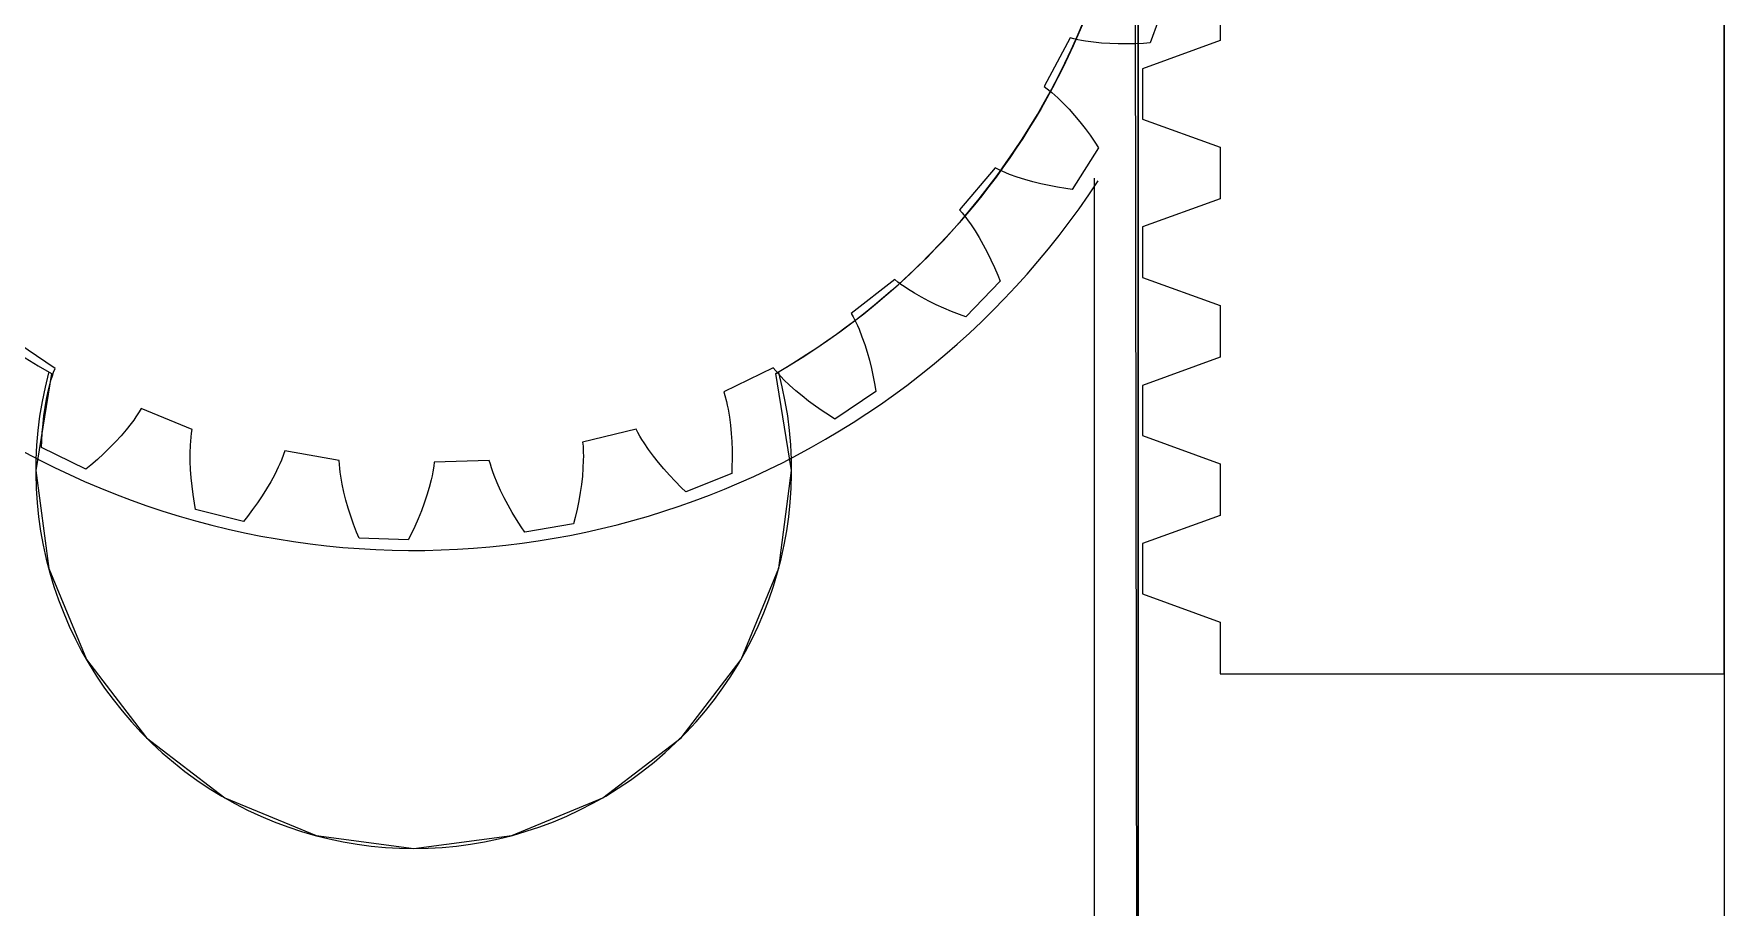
# Model space of a CAD drawing. Header units: millimetres. Extents: x -658 to 1307, y -81 to 472.
# Drawn here: x 477.36 to 490.77, y 363.16 to 370.09 of the extents above; entities that cross this region are included whole.
import ezdxf

# ---------------------------------------------------------------- set-up
doc = ezdxf.new("R2010")
doc.units = ezdxf.units.MM
doc.layers.get('0').update_dxf_attribs({"true_color": 0xffffff})
for name, color, linetype, true_color in [('a', 7, 'Continuous', 0xffffff), ('gears', 134, 'Continuous', 0x009987), ('Layer2', 36, 'Continuous', 0x664400), ('Layer3', 134, 'Continuous', 0x009987), ('Layer4', 252, 'Continuous', 0x777799), ('servo', 36, 'Continuous', 0x664400), ('Version_1', 252, 'Continuous', 0x777799)]:
    doc.layers.add(name, color=color, linetype=linetype, true_color=true_color)

# ---------------------------------------------------------------- blocks, each defined once
blk = doc.blocks.new('MicroServo_9g')
for p, q in [((27, 20.5), (10.751, 20.5, 0.022)), ((4.5, 0), (27, 0))]:
    blk.add_line(p, q)
at = {"extrusion": (1.98523e-23, -1, 9.80858e-16)}
blk.add_arc((10.25, 5.75, -26.5), 5.75, 270, 330, dxfattribs=at)
blk = doc.blocks.new('9g_Servo')
blk.add_blockref('MicroServo_9g', (-4.5, 0))
blk = doc.blocks.new('Group_1')
for p, q in [((18.15, 0), (18.15, 54.5)), ((18.15, 0, 3), (18.15, 54.5, 3)), ((14.15, 5.435), (14.15, 5.027)), ((14.15, 5.435, 3), (14.15, 5.027, 3)), ((14.15, 4.179), (14.15, 3.77)), ((14.15, 4.179, 3), (14.15, 3.77, 3)), ((14.15, 4.179), (14.15, 4.179, 3)), ((14.15, 2.922), (14.15, 2.513)), ((14.15, 2.922, 3), (14.15, 2.513, 3)), ((14.15, 2.922), (14.15, 2.922, 3)), ((14.15, 1.666), (14.15, 1.257)), ((14.15, 1.666, 3), (14.15, 1.257, 3)), ((14.15, 1.666), (14.15, 1.666, 3)), ((14.15, 0.409), (14.15, 0)), ((14.15, 0.409, 3), (14.15, 0, 3)), ((14.15, 0.409), (14.15, 0.409, 3)), ((14.15, 0), (18.15, 0)), ((14.15, 0, 3), (18.15, 0, 3)), ((14.15, 0), (14.15, 0, 3)), ((18.15, 0), (18.15, 0, 3))]:
    blk.add_line(p, q)
at = {"layer": 'a'}
for p, q in [((14.15, 5.027), (13.534, 4.802)), ((14.15, 5.027, 3), (13.534, 4.802, 3)), ((14.15, 5.027), (14.15, 5.027, 3)), ((13.534, 4.802), (13.534, 4.403)), ((13.534, 4.802, 3), (13.534, 4.403, 3)), ((13.534, 4.802), (13.534, 4.802, 3)), ((13.534, 4.403), (14.15, 4.179)), ((13.534, 4.403, 3), (14.15, 4.179, 3)), ((13.534, 4.403), (13.534, 4.403, 3)), ((14.15, 3.77), (13.534, 3.546)), ((14.15, 3.77, 3), (13.534, 3.546, 3)), ((14.15, 3.77), (14.15, 3.77, 3)), ((13.534, 3.546), (13.534, 3.146)), ((13.534, 3.546, 3), (13.534, 3.146, 3)), ((13.534, 3.546), (13.534, 3.546, 3)), ((13.534, 3.146), (14.15, 2.922)), ((13.534, 3.146, 3), (14.15, 2.922, 3)), ((13.534, 3.146), (13.534, 3.146, 3)), ((14.15, 2.513), (13.534, 2.289)), ((14.15, 2.513, 3), (13.534, 2.289, 3)), ((14.15, 2.513), (14.15, 2.513, 3)), ((13.534, 2.289), (13.534, 1.89)), ((13.534, 2.289, 3), (13.534, 1.89, 3)), ((13.534, 2.289), (13.534, 2.289, 3)), ((13.534, 1.89), (14.15, 1.666)), ((13.534, 1.89, 3), (14.15, 1.666, 3)), ((13.534, 1.89), (13.534, 1.89, 3)), ((14.15, 1.257), (13.534, 1.033)), ((14.15, 1.257, 3), (13.534, 1.033, 3)), ((14.15, 1.257), (14.15, 1.257, 3)), ((13.534, 1.033), (13.534, 0.633)), ((13.534, 1.033, 3), (13.534, 0.633, 3)), ((13.534, 1.033), (13.534, 1.033, 3)), ((13.534, 0.633), (14.15, 0.409)), ((13.534, 0.633, 3), (14.15, 0.409, 3)), ((13.534, 0.633), (13.534, 0.633, 3))]:
    blk.add_line(p, q, dxfattribs=at)
blk = doc.blocks.new('Group_10')
at = {"layer": 'a'}
for p, q in [((12.39495, 4.71955), (12.28489, 4.34364)), ((12.39495, 4.71955, 3), (12.28489, 4.34364, 3)), ((11.64892, 4.34121), (11.46885, 3.94287)), ((11.64892, 4.34121, 3), (11.46885, 3.94287, 3)), ((11.67959, 4.33547), (11.64892, 4.34121)), ((11.67959, 4.33547, 3), (11.64892, 4.34121, 3)), ((11.64892, 4.34121), (11.64892, 4.34121, 3)), ((11.7106, 4.33064), (11.67959, 4.33547)), ((11.7106, 4.33064, 3), (11.67959, 4.33547, 3)), ((11.67959, 4.33547), (11.67959, 4.33547, 3)), ((11.74188, 4.32662), (11.7106, 4.33064)), ((11.74188, 4.32662, 3), (11.7106, 4.33064, 3)), ((11.7106, 4.33064), (11.7106, 4.33064, 3)), ((11.77342, 4.32332), (11.74188, 4.32662)), ((11.77342, 4.32332, 3), (11.74188, 4.32662, 3)), ((11.74188, 4.32662), (11.74188, 4.32662, 3)), ((11.83719, 4.31871), (11.77342, 4.32332)), ((11.83719, 4.31871, 3), (11.77342, 4.32332, 3)), ((11.77342, 4.32332), (11.77342, 4.32332, 3)), ((11.90175, 4.31651), (11.83719, 4.31871)), ((11.90175, 4.31651, 3), (11.83719, 4.31871, 3)), ((11.83719, 4.31871), (11.83719, 4.31871, 3)), ((11.96702, 4.31653), (11.90175, 4.31651)), ((11.96702, 4.31653, 3), (11.90175, 4.31651, 3)), ((11.90175, 4.31651), (11.90175, 4.31651, 3)), ((12.03293, 4.31864), (11.96702, 4.31653)), ((12.03293, 4.31864, 3), (11.96702, 4.31653, 3)), ((11.96702, 4.31653), (11.96702, 4.31653, 3)), ((12.09943, 4.32273), (12.03293, 4.31864)), ((12.09943, 4.32273, 3), (12.03293, 4.31864, 3)), ((12.03293, 4.31864), (12.03293, 4.31864, 3)), ((12.16645, 4.32873), (12.09943, 4.32273)), ((12.16645, 4.32873, 3), (12.09943, 4.32273, 3)), ((12.09943, 4.32273), (12.09943, 4.32273, 3)), ((12.23396, 4.33657), (12.16645, 4.32873)), ((12.23396, 4.33657, 3), (12.16645, 4.32873, 3)), ((12.16645, 4.32873), (12.16645, 4.32873, 3)), ((12.28489, 4.34364), (12.23396, 4.33657)), ((12.28489, 4.34364, 3), (12.23396, 4.33657, 3)), ((12.23396, 4.33657), (12.23396, 4.33657, 3)), ((12.28489, 4.34364), (12.28489, 4.34364, 3)), ((11.46885, 3.94287), (11.49494, 3.9259)), ((11.46885, 3.94287, 3), (11.49494, 3.9259, 3)), ((11.46885, 3.94287), (11.46885, 3.94287, 3)), ((11.49494, 3.9259), (11.53326, 3.89869)), ((11.49494, 3.9259, 3), (11.53326, 3.89869, 3)), ((11.49494, 3.9259), (11.49494, 3.9259, 3)), ((11.53326, 3.89869), (11.55835, 3.87957)), ((11.53326, 3.89869, 3), (11.55835, 3.87957, 3)), ((11.53326, 3.89869), (11.53326, 3.89869, 3)), ((11.55835, 3.87957), (11.58311, 3.85976)), ((11.55835, 3.87957, 3), (11.58311, 3.85976, 3)), ((11.55835, 3.87957), (11.55835, 3.87957, 3)), ((11.58311, 3.85976), (11.63172, 3.81824)), ((11.58311, 3.85976, 3), (11.63172, 3.81824, 3)), ((11.58311, 3.85976), (11.58311, 3.85976, 3)), ((11.63172, 3.81824), (11.67921, 3.77444)), ((11.63172, 3.81824, 3), (11.67921, 3.77444, 3)), ((11.63172, 3.81824), (11.63172, 3.81824, 3)), ((11.67921, 3.77444), (11.72563, 3.72856)), ((11.67921, 3.77444, 3), (11.72563, 3.72856, 3)), ((11.67921, 3.77444), (11.67921, 3.77444, 3)), ((11.72563, 3.72856), (11.77105, 3.68074)), ((11.72563, 3.72856, 3), (11.77105, 3.68074, 3)), ((11.72563, 3.72856), (11.72563, 3.72856, 3)), ((11.77105, 3.68074), (11.81549, 3.63111)), ((11.77105, 3.68074, 3), (11.81549, 3.63111, 3)), ((11.77105, 3.68074), (11.77105, 3.68074, 3)), ((11.81549, 3.63111), (11.85896, 3.57975)), ((11.81549, 3.63111, 3), (11.85896, 3.57975, 3)), ((11.81549, 3.63111), (11.81549, 3.63111, 3)), ((11.85896, 3.57975), (11.90149, 3.52673)), ((11.85896, 3.57975, 3), (11.90149, 3.52673, 3)), ((11.85896, 3.57975), (11.85896, 3.57975, 3)), ((11.90149, 3.52673), (11.93276, 3.48592)), ((11.90149, 3.52673, 3), (11.93276, 3.48592, 3)), ((11.90149, 3.52673), (11.90149, 3.52673, 3)), ((11.93276, 3.48592), (11.74694, 3.14111)), ((11.93276, 3.48592, 3), (11.74694, 3.14111, 3)), ((11.93276, 3.48592), (11.93276, 3.48592, 3)), ((11.12437, 3.27096), (10.86541, 2.91876)), ((11.12437, 3.27096, 3), (10.86541, 2.91876, 3)), ((11.15318, 3.25897), (11.12437, 3.27096)), ((11.15318, 3.25897, 3), (11.12437, 3.27096, 3)), ((11.12437, 3.27096), (11.12437, 3.27096, 3)), ((11.1825, 3.2478), (11.15318, 3.25897)), ((11.1825, 3.2478, 3), (11.15318, 3.25897, 3)), ((11.15318, 3.25897), (11.15318, 3.25897, 3)), ((11.21227, 3.23736), (11.1825, 3.2478)), ((11.21227, 3.23736, 3), (11.1825, 3.2478, 3)), ((11.1825, 3.2478), (11.1825, 3.2478, 3)), ((11.24244, 3.22758), (11.21227, 3.23736)), ((11.24244, 3.22758, 3), (11.21227, 3.23736, 3)), ((11.21227, 3.23736), (11.21227, 3.23736, 3)), ((11.30384, 3.20981), (11.24244, 3.22758)), ((11.30384, 3.20981, 3), (11.24244, 3.22758, 3)), ((11.24244, 3.22758), (11.24244, 3.22758, 3)), ((11.36654, 3.19424), (11.30384, 3.20981)), ((11.36654, 3.19424, 3), (11.30384, 3.20981, 3)), ((11.30384, 3.20981), (11.30384, 3.20981, 3)), ((11.43039, 3.18069), (11.36654, 3.19424)), ((11.43039, 3.18069, 3), (11.36654, 3.19424, 3)), ((11.36654, 3.19424), (11.36654, 3.19424, 3)), ((11.4953, 3.16905), (11.43039, 3.18069)), ((11.4953, 3.16905, 3), (11.43039, 3.18069, 3)), ((11.43039, 3.18069), (11.43039, 3.18069, 3)), ((11.56119, 3.15922), (11.4953, 3.16905)), ((11.56119, 3.15922, 3), (11.4953, 3.16905, 3)), ((11.4953, 3.16905), (11.4953, 3.16905, 3)), ((11.628, 3.15116), (11.56119, 3.15922)), ((11.628, 3.15116, 3), (11.56119, 3.15922, 3)), ((11.56119, 3.15922), (11.56119, 3.15922, 3)), ((11.69566, 3.14479), (11.628, 3.15116)), ((11.69566, 3.14479, 3), (11.628, 3.15116, 3)), ((11.628, 3.15116), (11.628, 3.15116, 3)), ((11.74694, 3.14111), (11.69566, 3.14479)), ((11.74694, 3.14111, 3), (11.69566, 3.14479, 3)), ((11.69566, 3.14479), (11.69566, 3.14479, 3)), ((11.74694, 3.14111), (11.74694, 3.14111, 3)), ((10.86541, 2.91876), (10.88741, 2.89674)), ((10.86541, 2.91876, 3), (10.88741, 2.89674, 3)), ((10.86541, 2.91876), (10.86541, 2.91876, 3)), ((10.88741, 2.89674), (10.91924, 2.86216)), ((10.88741, 2.89674, 3), (10.91924, 2.86216, 3)), ((10.88741, 2.89674), (10.88741, 2.89674, 3)), ((10.91924, 2.86216), (10.9398, 2.83824)), ((10.91924, 2.86216, 3), (10.9398, 2.83824, 3)), ((10.91924, 2.86216), (10.91924, 2.86216, 3)), ((10.9398, 2.83824), (10.9599, 2.81371)), ((10.9398, 2.83824, 3), (10.9599, 2.81371, 3)), ((10.9398, 2.83824), (10.9398, 2.83824, 3)), ((10.9599, 2.81371), (10.99882, 2.76299)), ((10.9599, 2.81371, 3), (10.99882, 2.76299, 3)), ((10.9599, 2.81371), (10.9599, 2.81371, 3)), ((10.99882, 2.76299), (11.03616, 2.71028)), ((10.99882, 2.76299, 3), (11.03616, 2.71028, 3)), ((10.99882, 2.76299), (10.99882, 2.76299, 3)), ((11.03616, 2.71028), (11.07203, 2.65574)), ((11.03616, 2.71028, 3), (11.07203, 2.65574, 3)), ((11.03616, 2.71028), (11.03616, 2.71028, 3)), ((11.07203, 2.65574), (11.10652, 2.59953)), ((11.07203, 2.65574, 3), (11.10652, 2.59953, 3)), ((11.07203, 2.65574), (11.07203, 2.65574, 3)), ((11.10652, 2.59953), (11.13966, 2.54175)), ((11.10652, 2.59953, 3), (11.13966, 2.54175, 3)), ((11.10652, 2.59953), (11.10652, 2.59953, 3)), ((11.13966, 2.54175), (11.17151, 2.48247)), ((11.13966, 2.54175, 3), (11.17151, 2.48247, 3)), ((11.13966, 2.54175), (11.13966, 2.54175, 3)), ((11.17151, 2.48247), (11.20208, 2.42177)), ((11.17151, 2.48247, 3), (11.20208, 2.42177, 3)), ((11.17151, 2.48247), (11.17151, 2.48247, 3)), ((11.20208, 2.42177), (11.22419, 2.37535)), ((11.20208, 2.42177, 3), (11.22419, 2.37535, 3)), ((11.20208, 2.42177), (11.20208, 2.42177, 3)), ((10.38876, 2.33316), (10.06224, 2.0425)), ((10.38876, 2.33316, 3), (10.06224, 2.0425, 3)), ((10.41445, 2.31544), (10.38876, 2.33316)), ((10.41445, 2.31544, 3), (10.38876, 2.33316, 3)), ((10.38876, 2.33316), (10.38876, 2.33316, 3)), ((10.44081, 2.29842), (10.41445, 2.31544)), ((10.44081, 2.29842, 3), (10.41445, 2.31544, 3)), ((10.41445, 2.31544), (10.41445, 2.31544, 3)), ((10.46776, 2.28202), (10.44081, 2.29842)), ((10.46776, 2.28202, 3), (10.44081, 2.29842, 3)), ((10.44081, 2.29842), (10.44081, 2.29842, 3)), ((10.49523, 2.26618), (10.46776, 2.28202)), ((10.49523, 2.26618, 3), (10.46776, 2.28202, 3)), ((10.46776, 2.28202), (10.46776, 2.28202, 3)), ((11.22419, 2.37535), (10.97074, 2.07671)), ((11.22419, 2.37535, 3), (10.97074, 2.07671, 3)), ((11.22419, 2.37535), (11.22419, 2.37535, 3)), ((10.5516, 2.23603), (10.49523, 2.26618)), ((10.5516, 2.23603, 3), (10.49523, 2.26618, 3)), ((10.49523, 2.26618), (10.49523, 2.26618, 3)), ((10.60969, 2.20776), (10.5516, 2.23603)), ((10.60969, 2.20776, 3), (10.5516, 2.23603, 3)), ((10.5516, 2.23603), (10.5516, 2.23603, 3)), ((10.66933, 2.18123), (10.60969, 2.20776)), ((10.66933, 2.18123, 3), (10.60969, 2.20776, 3)), ((10.60969, 2.20776), (10.60969, 2.20776, 3)), ((10.7304, 2.15635), (10.66933, 2.18123)), ((10.7304, 2.15635, 3), (10.66933, 2.18123, 3)), ((10.66933, 2.18123), (10.66933, 2.18123, 3)), ((10.79281, 2.13304), (10.7304, 2.15635)), ((10.79281, 2.13304, 3), (10.7304, 2.15635, 3)), ((10.7304, 2.15635), (10.7304, 2.15635, 3)), ((10.06224, 2.0425), (10.07918, 2.01638)), ((10.06224, 2.0425, 3), (10.07918, 2.01638, 3)), ((10.06224, 2.0425), (10.06224, 2.0425, 3)), ((10.07918, 2.01638), (10.10312, 1.97594)), ((10.07918, 2.01638, 3), (10.10312, 1.97594, 3)), ((10.07918, 2.01638), (10.07918, 2.01638, 3)), ((10.85648, 2.11126), (10.79281, 2.13304)), ((10.85648, 2.11126, 3), (10.79281, 2.13304, 3)), ((10.79281, 2.13304), (10.79281, 2.13304, 3)), ((10.92134, 2.09097), (10.85648, 2.11126)), ((10.92134, 2.09097, 3), (10.85648, 2.11126, 3)), ((10.85648, 2.11126), (10.85648, 2.11126, 3)), ((10.97074, 2.07671), (10.92134, 2.09097)), ((10.97074, 2.07671, 3), (10.92134, 2.09097, 3)), ((10.92134, 2.09097), (10.92134, 2.09097, 3)), ((10.97074, 2.07671), (10.97074, 2.07671, 3)), ((10.10312, 1.97594), (10.11827, 1.94827)), ((10.10312, 1.97594, 3), (10.11827, 1.94827, 3)), ((10.10312, 1.97594), (10.10312, 1.97594, 3)), ((10.11827, 1.94827), (10.13283, 1.9201)), ((10.11827, 1.94827, 3), (10.13283, 1.9201, 3)), ((10.11827, 1.94827), (10.11827, 1.94827, 3)), ((10.13283, 1.9201), (10.16034, 1.8624)), ((10.13283, 1.9201, 3), (10.16034, 1.8624, 3)), ((10.13283, 1.9201), (10.13283, 1.9201, 3)), ((10.16034, 1.8624), (10.18591, 1.80307)), ((10.16034, 1.8624, 3), (10.18591, 1.80307, 3)), ((10.16034, 1.8624), (10.16034, 1.8624, 3)), ((10.18591, 1.80307), (10.20966, 1.74227)), ((10.18591, 1.80307, 3), (10.20966, 1.74227, 3)), ((10.18591, 1.80307), (10.18591, 1.80307, 3)), ((10.20966, 1.74227), (10.2317, 1.68012)), ((10.20966, 1.74227, 3), (10.2317, 1.68012, 3)), ((10.20966, 1.74227), (10.20966, 1.74227, 3)), ((10.2317, 1.68012), (10.25211, 1.6167)), ((10.2317, 1.68012, 3), (10.25211, 1.6167, 3)), ((10.2317, 1.68012), (10.2317, 1.68012, 3)), ((10.25211, 1.6167), (10.27094, 1.5521)), ((10.25211, 1.6167, 3), (10.27094, 1.5521, 3)), ((10.25211, 1.6167), (10.25211, 1.6167, 3)), ((9.47426, 1.56879), (9.09444, 1.35237)), ((9.47426, 1.56879, 3), (9.09444, 1.35237, 3)), ((9.4957, 1.54612), (9.47426, 1.56879)), ((9.4957, 1.54612, 3), (9.47426, 1.56879, 3)), ((9.47426, 1.56879), (9.47426, 1.56879, 3)), ((9.51795, 1.52399), (9.4957, 1.54612)), ((9.51795, 1.52399, 3), (9.4957, 1.54612, 3)), ((9.4957, 1.54612), (9.4957, 1.54612, 3)), ((9.54089, 1.50235), (9.51795, 1.52399)), ((9.54089, 1.50235, 3), (9.51795, 1.52399, 3)), ((9.51795, 1.52399), (9.51795, 1.52399, 3)), ((9.56447, 1.48114), (9.54089, 1.50235)), ((9.56447, 1.48114, 3), (9.54089, 1.50235, 3)), ((9.54089, 1.50235), (9.54089, 1.50235, 3)), ((9.61334, 1.43993), (9.56447, 1.48114)), ((9.61334, 1.43993, 3), (9.56447, 1.48114, 3)), ((9.56447, 1.48114), (9.56447, 1.48114, 3)), ((10.27094, 1.5521), (10.28822, 1.48637)), ((10.27094, 1.5521, 3), (10.28822, 1.48637, 3)), ((10.27094, 1.5521), (10.27094, 1.5521, 3)), ((10.28822, 1.48637), (10.3002, 1.43637)), ((10.28822, 1.48637, 3), (10.3002, 1.43637, 3)), ((10.28822, 1.48637), (10.28822, 1.48637, 3)), ((3.78616, 1.18205), (3.40882, 1.40277)), ((3.78616, 1.18205, 3), (3.40882, 1.40277, 3)), ((9.09444, 1.35237), (9.10557, 1.32331)), ((9.09444, 1.35237, 3), (9.10557, 1.32331, 3)), ((9.09444, 1.35237), (9.09444, 1.35237, 3)), ((9.66428, 1.4002), (9.61334, 1.43993)), ((9.66428, 1.4002, 3), (9.61334, 1.43993, 3)), ((9.61334, 1.43993), (9.61334, 1.43993, 3)), ((9.7171, 1.36185), (9.66428, 1.4002)), ((9.7171, 1.36185, 3), (9.66428, 1.4002, 3)), ((9.66428, 1.4002), (9.66428, 1.4002, 3)), ((9.77167, 1.32482), (9.7171, 1.36185)), ((9.77167, 1.32482, 3), (9.7171, 1.36185, 3)), ((9.7171, 1.36185), (9.7171, 1.36185, 3)), ((10.3002, 1.43637), (9.99019, 1.19694)), ((10.3002, 1.43637, 3), (9.99019, 1.19694, 3)), ((10.3002, 1.43637), (10.3002, 1.43637, 3)), ((9.10557, 1.32331), (9.12059, 1.27877)), ((9.10557, 1.32331, 3), (9.12059, 1.27877, 3)), ((9.10557, 1.32331), (9.10557, 1.32331, 3)), ((9.12059, 1.27877), (9.12965, 1.24855)), ((9.12059, 1.27877, 3), (9.12965, 1.24855, 3)), ((9.12059, 1.27877), (9.12059, 1.27877, 3)), ((9.12965, 1.24855), (9.13803, 1.21797)), ((9.12965, 1.24855, 3), (9.13803, 1.21797, 3)), ((9.12965, 1.24855), (9.12965, 1.24855, 3)), ((9.13803, 1.21797), (9.15295, 1.15581)), ((9.13803, 1.21797, 3), (9.15295, 1.15581, 3)), ((9.13803, 1.21797), (9.13803, 1.21797, 3)), ((9.82787, 1.28904), (9.77167, 1.32482)), ((9.82787, 1.28904, 3), (9.77167, 1.32482, 3)), ((9.77167, 1.32482), (9.77167, 1.32482, 3)), ((9.88561, 1.2545), (9.82787, 1.28904)), ((9.88561, 1.2545, 3), (9.82787, 1.28904, 3)), ((9.82787, 1.28904), (9.82787, 1.28904, 3)), ((9.94484, 1.22116), (9.88561, 1.2545)), ((9.94484, 1.22116, 3), (9.88561, 1.2545, 3)), ((9.88561, 1.2545), (9.88561, 1.2545, 3)), ((9.99019, 1.19694), (9.94484, 1.22116)), ((9.99019, 1.19694, 3), (9.94484, 1.22116, 3)), ((9.94484, 1.22116), (9.94484, 1.22116, 3)), ((3.75535, 1.0601), (3.76193, 1.09112)), ((3.75535, 1.0601, 3), (3.76193, 1.09112, 3)), ((3.76193, 1.09112), (3.7692, 1.12181)), ((3.76193, 1.09112, 3), (3.7692, 1.12181, 3)), ((3.76193, 1.09112), (3.76193, 1.09112, 3)), ((3.7692, 1.12181), (3.77724, 1.15214)), ((3.7692, 1.12181, 3), (3.77724, 1.15214, 3)), ((3.7692, 1.12181), (3.7692, 1.12181, 3)), ((3.77724, 1.15214), (3.78616, 1.18205)), ((3.77724, 1.15214, 3), (3.78616, 1.18205, 3)), ((3.77724, 1.15214), (3.77724, 1.15214, 3)), ((3.78616, 1.18205), (3.78616, 1.18205, 3)), ((9.15295, 1.15581), (9.16562, 1.09246)), ((9.15295, 1.15581, 3), (9.16562, 1.09246, 3)), ((9.15295, 1.15581), (9.15295, 1.15581, 3)), ((9.16562, 1.09246), (9.17621, 1.02805)), ((9.16562, 1.09246, 3), (9.17621, 1.02805, 3)), ((9.16562, 1.09246), (9.16562, 1.09246, 3)), ((9.99019, 1.19694), (9.99019, 1.19694, 3)), ((3.73517, 0.93319), (3.7441, 0.99717)), ((3.73517, 0.93319, 3), (3.7441, 0.99717, 3)), ((3.7441, 0.99717), (3.75535, 1.0601)), ((3.7441, 0.99717, 3), (3.75535, 1.0601, 3)), ((3.7441, 0.99717), (3.7441, 0.99717, 3)), ((3.75535, 1.0601), (3.75535, 1.0601, 3)), ((8.42081, 1.01127), (8.00429, 0.87854)), ((8.42081, 1.01127, 3), (8.00429, 0.87854, 3)), ((8.43707, 0.98463), (8.42081, 1.01127)), ((8.43707, 0.98463, 3), (8.42081, 1.01127, 3)), ((8.42081, 1.01127), (8.42081, 1.01127, 3)), ((8.45423, 0.95836), (8.43707, 0.98463)), ((8.45423, 0.95836, 3), (8.43707, 0.98463, 3)), ((8.43707, 0.98463), (8.43707, 0.98463, 3)), ((8.47217, 0.93242), (8.45423, 0.95836)), ((8.47217, 0.93242, 3), (8.45423, 0.95836, 3)), ((8.45423, 0.95836), (8.45423, 0.95836, 3)), ((9.17621, 1.02805), (9.18485, 0.96268)), ((9.17621, 1.02805, 3), (9.18485, 0.96268, 3)), ((9.17621, 1.02805), (9.17621, 1.02805, 3)), ((9.18485, 0.96268), (9.19163, 0.8964)), ((9.18485, 0.96268, 3), (9.19163, 0.8964, 3)), ((9.18485, 0.96268), (9.18485, 0.96268, 3)), ((3.72357, 0.8025), (3.72837, 0.86827)), ((3.72357, 0.8025, 3), (3.72837, 0.86827, 3)), ((3.72837, 0.86827), (3.73517, 0.93319)), ((3.72837, 0.86827, 3), (3.73517, 0.93319, 3)), ((3.72837, 0.86827), (3.72837, 0.86827, 3)), ((3.73517, 0.93319), (3.73517, 0.93319, 3)), ((4.4368, 0.81406), (4.41968, 0.78736)), ((4.4368, 0.81406, 3), (4.41968, 0.78736, 3)), ((4.45319, 0.84101), (4.4368, 0.81406)), ((4.45319, 0.84101, 3), (4.4368, 0.81406, 3)), ((4.4368, 0.81406), (4.4368, 0.81406, 3)), ((4.47624, 0.88197), (4.45319, 0.84101)), ((4.47624, 0.88197, 3), (4.45319, 0.84101, 3)), ((4.45319, 0.84101), (4.45319, 0.84101, 3)), ((4.49039, 0.90969), (4.47624, 0.88197)), ((4.49039, 0.90969, 3), (4.47624, 0.88197, 3)), ((4.47624, 0.88197), (4.47624, 0.88197, 3)), ((4.90537, 0.77225), (4.49039, 0.90969)), ((4.90537, 0.77225, 3), (4.49039, 0.90969, 3)), ((4.49039, 0.90969), (4.49039, 0.90969, 3)), ((8.00429, 0.87854), (8.00914, 0.8478)), ((8.00429, 0.87854, 3), (8.00914, 0.8478, 3)), ((8.00429, 0.87854), (8.00429, 0.87854, 3)), ((8.00914, 0.8478), (8.01457, 0.80111)), ((8.00914, 0.8478, 3), (8.01457, 0.80111, 3)), ((8.00914, 0.8478), (8.00914, 0.8478, 3)), ((8.49083, 0.90677), (8.47217, 0.93242)), ((8.49083, 0.90677, 3), (8.47217, 0.93242, 3)), ((8.47217, 0.93242), (8.47217, 0.93242, 3)), ((8.53007, 0.8563), (8.49083, 0.90677)), ((8.53007, 0.8563, 3), (8.49083, 0.90677, 3)), ((8.49083, 0.90677), (8.49083, 0.90677, 3)), ((8.57163, 0.80685), (8.53007, 0.8563)), ((8.57163, 0.80685, 3), (8.53007, 0.8563, 3)), ((8.53007, 0.8563), (8.53007, 0.8563, 3)), ((8.61533, 0.75836), (8.57163, 0.80685)), ((8.61533, 0.75836, 3), (8.57163, 0.80685, 3)), ((8.57163, 0.80685), (8.57163, 0.80685, 3)), ((9.19163, 0.8964), (9.19661, 0.8293)), ((9.19163, 0.8964, 3), (9.19661, 0.8293, 3)), ((9.19163, 0.8964), (9.19163, 0.8964, 3)), ((9.19661, 0.8293), (9.19985, 0.76141)), ((9.19661, 0.8293, 3), (9.19985, 0.76141, 3)), ((9.19661, 0.8293), (9.19661, 0.8293, 3)), ((3.71965, 0.66866), (3.72069, 0.73594)), ((3.71965, 0.66866, 3), (3.72069, 0.73594, 3)), ((3.72069, 0.73594), (3.72357, 0.8025)), ((3.72069, 0.73594, 3), (3.72357, 0.8025, 3)), ((3.72069, 0.73594), (3.72069, 0.73594, 3)), ((3.72357, 0.8025), (3.72357, 0.8025, 3)), ((4.34487, 0.68288), (4.30409, 0.63191)), ((4.34487, 0.68288, 3), (4.30409, 0.63191, 3)), ((4.38347, 0.73468), (4.34487, 0.68288)), ((4.38347, 0.73468, 3), (4.34487, 0.68288, 3)), ((4.34487, 0.68288), (4.34487, 0.68288, 3)), ((4.41968, 0.78736), (4.38347, 0.73468)), ((4.41968, 0.78736, 3), (4.38347, 0.73468, 3)), ((4.38347, 0.73468), (4.38347, 0.73468, 3)), ((4.41968, 0.78736), (4.41968, 0.78736, 3)), ((4.90058, 0.67826), (4.90131, 0.7098)), ((4.90058, 0.67826, 3), (4.90131, 0.7098, 3)), ((4.9006, 0.64655), (4.90058, 0.67826)), ((4.9006, 0.64655, 3), (4.90058, 0.67826, 3)), ((4.90058, 0.67826), (4.90058, 0.67826, 3)), ((4.90131, 0.7098), (4.90287, 0.74114)), ((4.90131, 0.7098, 3), (4.90287, 0.74114, 3)), ((4.90131, 0.7098), (4.90131, 0.7098, 3)), ((4.90287, 0.74114), (4.90537, 0.77225)), ((4.90287, 0.74114, 3), (4.90537, 0.77225, 3)), ((4.90287, 0.74114), (4.90287, 0.74114, 3)), ((4.90537, 0.77225), (4.90537, 0.77225, 3)), ((7.27447, 0.68495), (6.83946, 0.64172)), ((7.27447, 0.68495, 3), (6.83946, 0.64172, 3)), ((7.28484, 0.65551), (7.27447, 0.68495)), ((7.28484, 0.65551, 3), (7.27447, 0.68495, 3)), ((7.27447, 0.68495), (7.27447, 0.68495, 3)), ((8.01457, 0.80111), (8.01715, 0.76967)), ((8.01457, 0.80111, 3), (8.01715, 0.76967, 3)), ((8.01457, 0.80111), (8.01457, 0.80111, 3)), ((8.01715, 0.76967), (8.01899, 0.73801)), ((8.01715, 0.76967, 3), (8.01899, 0.73801, 3)), ((8.01715, 0.76967), (8.01715, 0.76967, 3)), ((8.01899, 0.73801), (8.02066, 0.67411)), ((8.01899, 0.73801, 3), (8.02066, 0.67411, 3)), ((8.01899, 0.73801), (8.01899, 0.73801, 3)), ((8.02066, 0.67411), (8.01988, 0.60951)), ((8.02066, 0.67411, 3), (8.01988, 0.60951, 3)), ((8.02066, 0.67411), (8.02066, 0.67411, 3)), ((8.661, 0.71079), (8.61533, 0.75836)), ((8.661, 0.71079, 3), (8.61533, 0.75836, 3)), ((8.61533, 0.75836), (8.61533, 0.75836, 3)), ((8.70853, 0.66411), (8.661, 0.71079)), ((8.70853, 0.66411, 3), (8.661, 0.71079, 3)), ((8.661, 0.71079), (8.661, 0.71079, 3)), ((9.20117, 0.71001), (8.84816, 0.54027)), ((9.20117, 0.71001, 3), (8.84816, 0.54027, 3)), ((9.19985, 0.76141), (9.20117, 0.71001)), ((9.19985, 0.76141, 3), (9.20117, 0.71001, 3)), ((9.19985, 0.76141), (9.19985, 0.76141, 3)), ((9.20117, 0.71001), (9.20117, 0.71001, 3)), ((3.72039, 0.6007), (3.71965, 0.66866)), ((3.72039, 0.6007, 3), (3.71965, 0.66866, 3)), ((3.71965, 0.66866), (3.71965, 0.66866, 3)), ((3.72209, 0.54931), (3.72039, 0.6007)), ((3.72209, 0.54931, 3), (3.72039, 0.6007, 3)), ((3.72039, 0.6007), (3.72039, 0.6007, 3)), ((4.08444, 0.40055), (3.72209, 0.54931)), ((4.08444, 0.40055, 3), (3.72209, 0.54931, 3)), ((3.72209, 0.54931), (3.72209, 0.54931, 3)), ((4.26129, 0.58174), (4.21657, 0.53236)), ((4.26129, 0.58174, 3), (4.21657, 0.53236, 3)), ((4.30409, 0.63191), (4.26129, 0.58174)), ((4.30409, 0.63191, 3), (4.26129, 0.58174, 3)), ((4.26129, 0.58174), (4.26129, 0.58174, 3)), ((4.30409, 0.63191), (4.30409, 0.63191, 3)), ((4.90267, 0.58266), (4.9006, 0.64655)), ((4.90267, 0.58266, 3), (4.9006, 0.64655, 3)), ((4.9006, 0.64655), (4.9006, 0.64655, 3)), ((4.90724, 0.51822), (4.90267, 0.58266)), ((4.90724, 0.51822, 3), (4.90267, 0.58266, 3)), ((4.90267, 0.58266), (4.90267, 0.58266, 3)), ((5.61831, 0.54757), (5.60711, 0.5179)), ((5.61831, 0.54757, 3), (5.60711, 0.5179, 3)), ((5.62874, 0.57734), (5.61831, 0.54757)), ((5.62874, 0.57734, 3), (5.61831, 0.54757, 3)), ((5.61831, 0.54757), (5.61831, 0.54757, 3)), ((5.64277, 0.6222), (5.62874, 0.57734)), ((5.64277, 0.6222, 3), (5.62874, 0.57734, 3)), ((5.62874, 0.57734), (5.62874, 0.57734, 3)), ((5.65084, 0.65226), (5.64277, 0.6222)), ((5.65084, 0.65226, 3), (5.64277, 0.6222, 3)), ((5.64277, 0.6222), (5.64277, 0.6222, 3)), ((6.08533, 0.6041), (5.65084, 0.65226)), ((6.08533, 0.6041, 3), (5.65084, 0.65226, 3)), ((5.65084, 0.65226), (5.65084, 0.65226, 3)), ((6.08935, 0.57315), (6.08533, 0.6041)), ((6.08935, 0.57315, 3), (6.08533, 0.6041, 3)), ((6.08533, 0.6041), (6.08533, 0.6041, 3)), ((6.09434, 0.54217), (6.08935, 0.57315)), ((6.09434, 0.54217, 3), (6.08935, 0.57315, 3)), ((6.08935, 0.57315), (6.08935, 0.57315, 3)), ((6.10018, 0.51117), (6.09434, 0.54217)), ((6.10018, 0.51117, 3), (6.09434, 0.54217, 3)), ((6.09434, 0.54217), (6.09434, 0.54217, 3)), ((6.83341, 0.56385), (6.8294, 0.53256)), ((6.83341, 0.56385, 3), (6.8294, 0.53256, 3)), ((6.83781, 0.61064), (6.83341, 0.56385)), ((6.83781, 0.61064, 3), (6.83341, 0.56385, 3)), ((6.83341, 0.56385), (6.83341, 0.56385, 3)), ((6.83946, 0.64172), (6.83781, 0.61064)), ((6.83946, 0.64172, 3), (6.83781, 0.61064, 3)), ((6.83781, 0.61064), (6.83781, 0.61064, 3)), ((6.83946, 0.64172), (6.83946, 0.64172, 3)), ((7.29616, 0.62625), (7.28484, 0.65551)), ((7.29616, 0.62625, 3), (7.28484, 0.65551, 3)), ((7.28484, 0.65551), (7.28484, 0.65551, 3)), ((7.30832, 0.59714), (7.29616, 0.62625)), ((7.30832, 0.59714, 3), (7.29616, 0.62625, 3)), ((7.29616, 0.62625), (7.29616, 0.62625, 3)), ((7.32123, 0.56818), (7.30832, 0.59714)), ((7.32123, 0.56818, 3), (7.30832, 0.59714, 3)), ((7.30832, 0.59714), (7.30832, 0.59714, 3)), ((7.34912, 0.51065), (7.32123, 0.56818)), ((7.34912, 0.51065, 3), (7.32123, 0.56818, 3)), ((7.32123, 0.56818), (7.32123, 0.56818, 3)), ((8.01685, 0.54431), (8.01171, 0.47856)), ((8.01685, 0.54431, 3), (8.01171, 0.47856, 3)), ((8.01988, 0.60951), (8.01685, 0.54431)), ((8.01988, 0.60951, 3), (8.01685, 0.54431, 3)), ((8.01685, 0.54431), (8.01685, 0.54431, 3)), ((8.01988, 0.60951), (8.01988, 0.60951, 3)), ((8.75784, 0.61832), (8.70853, 0.66411)), ((8.75784, 0.61832, 3), (8.70853, 0.66411, 3)), ((8.70853, 0.66411), (8.70853, 0.66411, 3)), ((8.80884, 0.57339), (8.75784, 0.61832)), ((8.80884, 0.57339, 3), (8.75784, 0.61832, 3)), ((8.75784, 0.61832), (8.75784, 0.61832, 3)), ((8.84816, 0.54027), (8.80884, 0.57339)), ((8.84816, 0.54027, 3), (8.80884, 0.57339, 3)), ((8.80884, 0.57339), (8.80884, 0.57339, 3)), ((8.84816, 0.54027), (8.84816, 0.54027, 3)), ((4.12176, 0.43592), (4.08444, 0.40055)), ((4.12176, 0.43592, 3), (4.08444, 0.40055, 3)), ((4.17004, 0.48376), (4.12176, 0.43592)), ((4.17004, 0.48376, 3), (4.12176, 0.43592, 3)), ((4.12176, 0.43592), (4.12176, 0.43592, 3)), ((4.21657, 0.53236), (4.17004, 0.48376)), ((4.21657, 0.53236, 3), (4.17004, 0.48376, 3)), ((4.17004, 0.48376), (4.17004, 0.48376, 3)), ((4.21657, 0.53236), (4.21657, 0.53236, 3)), ((4.91408, 0.45331), (4.90724, 0.51822)), ((4.91408, 0.45331, 3), (4.90724, 0.51822, 3)), ((4.90724, 0.51822), (4.90724, 0.51822, 3)), ((4.92307, 0.38797), (4.91408, 0.45331)), ((4.92307, 0.38797, 3), (4.91408, 0.45331, 3)), ((4.91408, 0.45331), (4.91408, 0.45331, 3)), ((5.58264, 0.45884), (5.55566, 0.40015)), ((5.58264, 0.45884, 3), (5.55566, 0.40015, 3)), ((5.60711, 0.5179), (5.58264, 0.45884)), ((5.60711, 0.5179, 3), (5.58264, 0.45884, 3)), ((5.58264, 0.45884), (5.58264, 0.45884, 3)), ((5.60711, 0.5179), (5.60711, 0.5179, 3)), ((6.1068, 0.48015), (6.10018, 0.51117)), ((6.1068, 0.48015, 3), (6.10018, 0.51117, 3)), ((6.10018, 0.51117), (6.10018, 0.51117, 3)), ((6.12211, 0.41809), (6.1068, 0.48015)), ((6.12211, 0.41809, 3), (6.1068, 0.48015, 3)), ((6.1068, 0.48015), (6.1068, 0.48015, 3)), ((6.13997, 0.35601), (6.12211, 0.41809)), ((6.13997, 0.35601, 3), (6.12211, 0.41809, 3)), ((6.12211, 0.41809), (6.12211, 0.41809, 3)), ((6.81297, 0.43835), (6.79877, 0.37533)), ((6.81297, 0.43835, 3), (6.79877, 0.37533, 3)), ((6.82462, 0.50121), (6.81297, 0.43835)), ((6.82462, 0.50121, 3), (6.81297, 0.43835, 3)), ((6.81297, 0.43835), (6.81297, 0.43835, 3)), ((6.8294, 0.53256), (6.82462, 0.50121)), ((6.8294, 0.53256, 3), (6.82462, 0.50121, 3)), ((6.82462, 0.50121), (6.82462, 0.50121, 3)), ((6.8294, 0.53256), (6.8294, 0.53256, 3)), ((7.3795, 0.45364), (7.34912, 0.51065)), ((7.3795, 0.45364, 3), (7.34912, 0.51065, 3)), ((7.34912, 0.51065), (7.34912, 0.51065, 3)), ((7.41215, 0.39712), (7.3795, 0.45364)), ((7.41215, 0.39712, 3), (7.3795, 0.45364, 3)), ((7.3795, 0.45364), (7.3795, 0.45364, 3)), ((8.00456, 0.41233), (7.99548, 0.34565)), ((8.00456, 0.41233, 3), (7.99548, 0.34565, 3)), ((8.01171, 0.47856), (8.00456, 0.41233)), ((8.01171, 0.47856, 3), (8.00456, 0.41233, 3)), ((8.00456, 0.41233), (8.00456, 0.41233, 3)), ((8.01171, 0.47856), (8.01171, 0.47856, 3)), ((4.08444, 0.40055), (4.08444, 0.40055, 3)), ((4.93409, 0.32227), (4.92307, 0.38797)), ((4.93409, 0.32227, 3), (4.92307, 0.38797, 3)), ((4.92307, 0.38797), (4.92307, 0.38797, 3)), ((4.94706, 0.25624), (4.93409, 0.32227)), ((4.94706, 0.25624, 3), (4.93409, 0.32227, 3)), ((4.93409, 0.32227), (4.93409, 0.32227, 3)), ((5.49493, 0.28384), (5.46146, 0.22624)), ((5.49493, 0.28384, 3), (5.46146, 0.22624, 3)), ((5.52637, 0.34181), (5.49493, 0.28384)), ((5.52637, 0.34181, 3), (5.49493, 0.28384, 3)), ((5.49493, 0.28384), (5.49493, 0.28384, 3)), ((5.55566, 0.40015), (5.52637, 0.34181)), ((5.55566, 0.40015, 3), (5.52637, 0.34181, 3)), ((5.52637, 0.34181), (5.52637, 0.34181, 3)), ((5.55566, 0.40015), (5.55566, 0.40015, 3)), ((6.16017, 0.29394), (6.13997, 0.35601)), ((6.16017, 0.29394, 3), (6.13997, 0.35601, 3)), ((6.13997, 0.35601), (6.13997, 0.35601, 3)), ((6.18254, 0.2319), (6.16017, 0.29394)), ((6.18254, 0.2319, 3), (6.16017, 0.29394, 3)), ((6.16017, 0.29394), (6.16017, 0.29394, 3)), ((6.78225, 0.31218), (6.76356, 0.24894)), ((6.78225, 0.31218, 3), (6.76356, 0.24894, 3)), ((6.79877, 0.37533), (6.78225, 0.31218)), ((6.79877, 0.37533, 3), (6.78225, 0.31218, 3)), ((6.78225, 0.31218), (6.78225, 0.31218, 3)), ((6.79877, 0.37533), (6.79877, 0.37533, 3)), ((7.44693, 0.3411), (7.41215, 0.39712)), ((7.44693, 0.3411, 3), (7.41215, 0.39712, 3)), ((7.41215, 0.39712), (7.41215, 0.39712, 3)), ((7.48372, 0.28556), (7.44693, 0.3411)), ((7.48372, 0.28556, 3), (7.44693, 0.3411, 3)), ((7.44693, 0.3411), (7.44693, 0.3411, 3)), ((7.52243, 0.23051), (7.48372, 0.28556)), ((7.52243, 0.23051, 3), (7.48372, 0.28556, 3)), ((7.48372, 0.28556), (7.48372, 0.28556, 3)), ((7.98454, 0.27858), (7.97514, 0.22803)), ((7.98454, 0.27858, 3), (7.97514, 0.22803, 3)), ((7.99548, 0.34565), (7.98454, 0.27858)), ((7.99548, 0.34565, 3), (7.98454, 0.27858, 3)), ((7.98454, 0.27858), (7.98454, 0.27858, 3)), ((7.99548, 0.34565), (7.99548, 0.34565, 3)), ((4.96192, 0.18993), (4.94706, 0.25624)), ((4.96192, 0.18993, 3), (4.94706, 0.25624, 3)), ((4.94706, 0.25624), (4.94706, 0.25624, 3)), ((4.97426, 0.14002), (4.96192, 0.18993)), ((4.97426, 0.14002, 3), (4.96192, 0.18993, 3)), ((4.96192, 0.18993), (4.96192, 0.18993, 3)), ((5.35962, 0.06984), (4.97426, 0.14002)), ((5.35962, 0.06984, 3), (4.97426, 0.14002, 3)), ((4.97426, 0.14002), (4.97426, 0.14002, 3)), ((5.42605, 0.16903), (5.38877, 0.1122)), ((5.42605, 0.16903, 3), (5.38877, 0.1122, 3)), ((5.46146, 0.22624), (5.42605, 0.16903)), ((5.46146, 0.22624, 3), (5.42605, 0.16903, 3)), ((5.42605, 0.16903), (5.42605, 0.16903, 3)), ((5.46146, 0.22624), (5.46146, 0.22624, 3)), ((6.20698, 0.16993), (6.18254, 0.2319)), ((6.20698, 0.16993, 3), (6.18254, 0.2319, 3)), ((6.18254, 0.2319), (6.18254, 0.2319, 3)), ((6.23339, 0.10804), (6.20698, 0.16993)), ((6.23339, 0.10804, 3), (6.20698, 0.16993, 3)), ((6.20698, 0.16993), (6.20698, 0.16993, 3)), ((6.74279, 0.18564), (6.72005, 0.12231)), ((6.74279, 0.18564, 3), (6.72005, 0.12231, 3)), ((6.76356, 0.24894), (6.74279, 0.18564)), ((6.76356, 0.24894, 3), (6.74279, 0.18564, 3)), ((6.74279, 0.18564), (6.74279, 0.18564, 3)), ((6.76356, 0.24894), (6.76356, 0.24894, 3)), ((7.56298, 0.17597), (7.52243, 0.23051)), ((7.56298, 0.17597, 3), (7.52243, 0.23051, 3)), ((7.52243, 0.23051), (7.52243, 0.23051, 3)), ((7.59456, 0.13539), (7.56298, 0.17597)), ((7.59456, 0.13539, 3), (7.56298, 0.17597, 3)), ((7.56298, 0.17597), (7.56298, 0.17597, 3)), ((7.97514, 0.22803), (7.59456, 0.13539)), ((7.97514, 0.22803, 3), (7.59456, 0.13539, 3)), ((7.59456, 0.13539), (7.59456, 0.13539, 3)), ((7.97514, 0.22803), (7.97514, 0.22803, 3)), ((5.38877, 0.1122), (5.35962, 0.06984)), ((5.38877, 0.1122, 3), (5.35962, 0.06984, 3)), ((5.35962, 0.06984), (5.35962, 0.06984, 3)), ((5.38877, 0.1122), (5.38877, 0.1122, 3)), ((6.26171, 0.04626), (6.23339, 0.10804)), ((6.26171, 0.04626, 3), (6.23339, 0.10804, 3)), ((6.23339, 0.10804), (6.23339, 0.10804, 3)), ((6.28417, 0), (6.26171, 0.04626)), ((6.28417, 0, 3), (6.26171, 0.04626, 3)), ((6.26171, 0.04626), (6.26171, 0.04626, 3)), ((6.67569, 0.01149), (6.28417, 0)), ((6.67569, 0.01149, 3), (6.28417, 0, 3)), ((6.28417, 0), (6.28417, 0, 3)), ((6.6954, 0.05898), (6.67569, 0.01149)), ((6.6954, 0.05898, 3), (6.67569, 0.01149, 3)), ((6.67569, 0.01149), (6.67569, 0.01149, 3)), ((6.72005, 0.12231), (6.6954, 0.05898)), ((6.72005, 0.12231, 3), (6.6954, 0.05898, 3)), ((6.6954, 0.05898), (6.6954, 0.05898, 3)), ((6.72005, 0.12231), (6.72005, 0.12231, 3))]:
    blk.add_line(p, q, dxfattribs=at)
blk = doc.blocks.new('Group_4')
for p, q in [((51.182, 68.388), (51.182, 0)), ((51.182, 68.388, 3), (51.182, 0, 3)), ((46.182, 17.704), (46.182, 0)), ((46.182, 17.704, 3), (46.182, 0, 3)), ((46.182, 17.704), (46.182, 17.704, 3)), ((45.714, 17.018), (45.714, 17.018, 3)), ((45.133, 16.423), (45.133, 16.423, 3)), ((44.481, 15.907), (44.481, 15.907, 3)), ((43.769, 15.478), (43.769, 15.478, 3)), ((38.139, 15.311), (38.139, 15.311, 3)), ((43.007, 15.143), (43.007, 15.143, 3)), ((38.919, 15.022), (38.919, 15.022, 3)), ((42.209, 14.909), (42.209, 14.909, 3)), ((39.729, 14.836), (39.729, 14.836, 3)), ((41.388, 14.778), (41.388, 14.778, 3)), ((40.557, 14.754), (40.557, 14.754, 3))]:
    blk.add_line(p, q)
for centre in [(40.78, 21.25), (40.78, 21.25, 3)]:
    blk.add_arc(centre, 6.5, 33.2841, 326.7159)
blk = doc.blocks.new('Group_14')
for p, q in [((46.53, 4.5, 0.004), (46.53, 27, 0.004)), ((46.53, 4.5, 3.004), (46.53, 27, 3.004))]:
    blk.add_line(p, q)
blk = doc.blocks.new('Group_3')
for p, q in [((45.991, 18.822, -0.003), (45.991, 18.822, 4.997)), ((45.759, 18.377, -0.003), (45.759, 18.377, 4.997)), ((45.49, 17.954, -0.003), (45.49, 17.954, 4.997)), ((45.185, 17.556, -0.003), (45.185, 17.556, 4.997)), ((44.846, 17.186, -0.003), (44.846, 17.186, 4.997)), ((44.476, 16.847, -0.003), (44.476, 16.847, 4.997)), ((44.078, 16.541, -0.003), (44.078, 16.541, 4.997)), ((37.905, 16.27, 0), (37.905, 16.27, 5)), ((43.655, 16.272, -0.002), (43.655, 16.272, 4.998)), ((37.78, 15.5, 0), (37.78, 15.5, 5)), ((43.78, 15.501, -0.002), (43.78, 15.501, 4.998)), ((37.883, 14.724, 0), (37.883, 14.724, 5)), ((43.678, 14.725, -0.002), (43.678, 14.725, 4.998)), ((38.183, 14, 0), (38.183, 14, 5)), ((43.379, 14.001, -0.002), (43.379, 14.001, 4.998)), ((38.66, 13.379, 0), (38.66, 13.379, 5)), ((42.902, 13.38, -0.002), (42.902, 13.38, 4.998)), ((39.281, 12.902, -0.001), (39.281, 12.902, 4.999)), ((42.281, 12.903, -0.002), (42.281, 12.903, 4.998)), ((40.005, 12.603, -0.001), (40.005, 12.603, 4.999)), ((40.781, 12.501, -0.001), (40.781, 12.501, 4.999)), ((41.558, 12.603, -0.001), (41.558, 12.603, 4.999))]:
    blk.add_line(p, q)
blk.add_polyline3d([(37.905, 16.27, 0), (37.78, 15.5, 0), (37.883, 14.724, 0), (38.183, 14, 0), (38.66, 13.379, 0), (39.281, 12.902, -0.001), (40.005, 12.603, -0.001), (40.781, 12.501, -0.001), (41.558, 12.603, -0.001), (42.281, 12.903, -0.002), (42.902, 13.38, -0.002), (43.379, 14.001, -0.002), (43.678, 14.725, -0.002), (43.78, 15.501, -0.002), (43.655, 16.272, -0.002)])
at = {"extrusion": (0.000409948, -5.98058e-09, 1)}
for centre, radius, start, end in [((40.779, 21.251, 0.016), 5.75, 300.0146, 240.0146), ((40.777, 21.251, 5.016), 5.75, 300.0146, 240.0146), ((40.778, 15.501, 5.016), 3, 165.0146, 15.0146)]:
    blk.add_arc(centre, radius, start, end, dxfattribs=at)
blk = doc.blocks.new('Group_28')
at = {"layer": 'gears', "color": 251, "true_color": 0x565656}
blk.add_blockref('Group_1', (59.532, 13.888, 26.5), dxfattribs=at)
at = {"layer": 'gears', "color": 161, "true_color": 0x9999ff, "extrusion": (-1.93333e-09, 2.06777e-09, 1), "rotation": 356.151}
blk.add_blockref('Group_10', (60.576, 15.386, 26.5), dxfattribs=at)
at = {"layer": 'Layer2'}
blk.add_blockref('Group_4', (26.5, 0.117, 26.5), dxfattribs=at)
at = {"layer": 'Layer3'}
blk.add_blockref('Group_3', (26.5, 0, 21.5), dxfattribs=at)
at = {"layer": 'Layer4'}
blk.add_blockref('Group_14', (26.5, 0, 18.497), dxfattribs=at)
at = {"layer": 'servo', "color": 131, "true_color": 0x65ffff, "extrusion": (-1, -1.49036e-08, 2.98023e-08), "rotation": 1.7075486689e-06}
blk.add_blockref('9g_Servo', (-27, 0, -73.03), dxfattribs=at)

msp = doc.modelspace()

# ---------------------------------------------------------------- block references
at = {"layer": 'Version_1'}
msp.add_blockref('Group_28', (413.092, 351.127, -31.271), dxfattribs=at)

doc.saveas('drawing.dxf')
